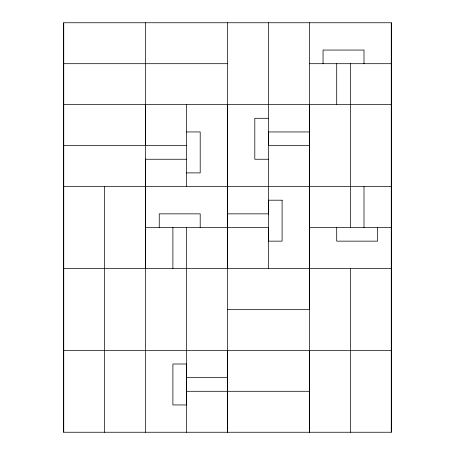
<?xml version="1.0" encoding="UTF-8"?>
<svg xmlns="http://www.w3.org/2000/svg" width="455" height="455" viewBox="0 0 455 455"><rect width="100%" height="100%" fill="white"/><g stroke="black" fill="none" stroke-linecap="round" stroke-linejoin="round"><path stroke-width="0.68" d="M63.7 432.25L63.7 22.75L391.3 22.75L391.3 432.25L63.7 432.25L63.7 22.75M104.65 432.25L104.65 186.55M145.6 432.25L145.6 22.75M145.6 268.45L145.6 159.017M145.6 145.6L145.6 104.65M159.25 227.5L159.25 213.85L200.2 213.85L200.2 227.5M186.55 432.25L186.55 227.5M227.5 350.35L227.5 432.25L227.5 22.75M227.5 268.45L227.5 104.65M268.45 268.45L268.45 227.5L145.6 227.5M268.45 214.083L268.45 22.75M309.4 350.35L309.4 432.25L309.4 22.75M309.4 104.65L309.4 309.4L227.5 309.4M323.05 63.7L323.05 50.05L364 50.05L364 63.7M336.7 227.5L336.7 241.15L377.65 241.15L377.65 227.5M350.35 432.25L350.35 268.45M391.3 432.25L391.3 22.75M63.7 63.7L227.5 63.7M309.4 63.7L391.3 63.7M63.7 104.65L391.3 104.65M268.45 118.3L254.8 118.3L254.8 159.25L268.45 159.25M186.55 131.95L200.2 131.95L200.2 172.9L186.55 172.9M309.4 131.95L268.45 131.95L268.45 145.6L309.4 145.6M63.7 145.6L186.55 145.6M145.6 159.25L186.55 159.25M63.7 186.55L391.3 186.55M227.5 213.85L268.45 213.85M309.4 227.5L391.3 227.5M63.7 268.45L391.3 268.45M63.7 350.35L391.3 350.35M186.55 377.65L227.5 377.65M186.55 391.3L309.4 391.3M364 186.55L364 227.5M350.35 63.7L350.35 227.5M336.7 63.7L336.7 104.65M186.55 104.65L186.55 186.55M172.9 227.5L172.9 268.45M282.1 200.2L268.45 200.2L268.45 241.15L282.1 241.15L282.1 200.2M186.55 364L172.9 364L172.9 404.95L186.55 404.95L186.55 364"/></g></svg>
